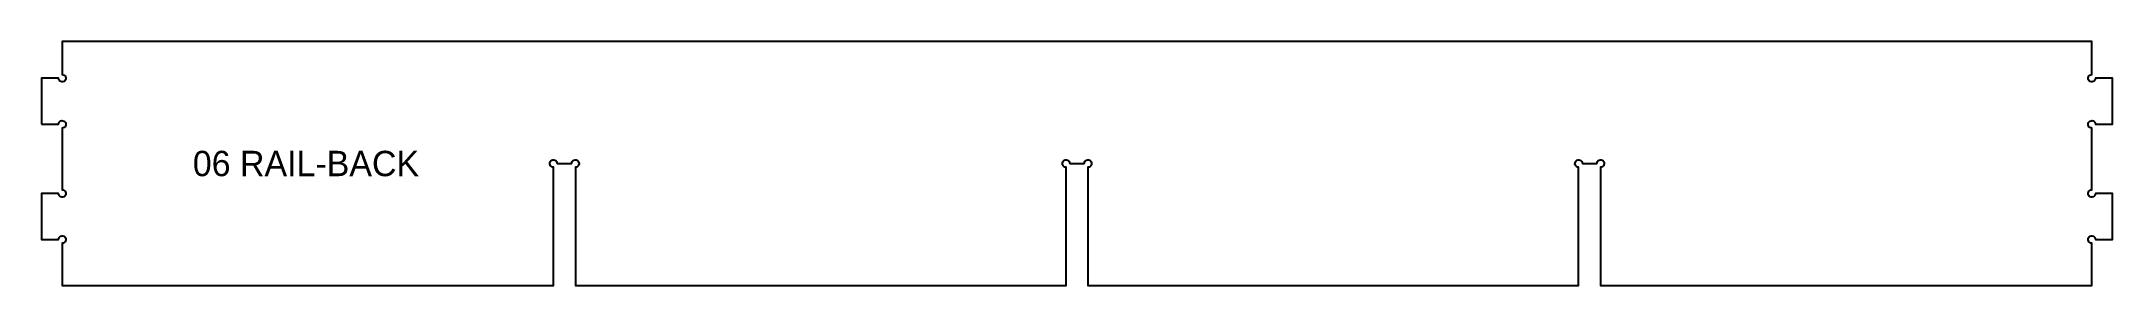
# Model space of a CAD drawing. Header units: millimetres. Extents: x 0 to 1796, y 0 to 212.
import ezdxf
from ezdxf.enums import TextEntityAlignment as Align

# ---------------------------------------------------------------- set-up
doc = ezdxf.new("R2010")
doc.units = ezdxf.units.MM
doc.layers.add('CUT', color=1, linetype='Continuous')
doc.layers.add('ENGRAVE-LABEL', color=3, linetype='Continuous')

msp = doc.modelspace()

# ---------------------------------------------------------------- linework, layer by layer
at = {"layer": 'CUT'}
msp.add_lwpolyline([(0, 140), (14.8, 140, -2.414214), (18, 136.8), (18, 83.2, -2.414214), (14.8, 80), (0, 80), (0, 40), (14.8, 40, -2.414214), (18, 36.8), (18, 0), (444, 0), (444, 102.8, -2.414214), (447.2, 106), (459.8, 106, -2.414214), (463, 102.8), (463, 0), (888.5, 0), (888.5, 102.8, -2.414214), (891.7, 106), (904.3, 106, -2.414214), (907.5, 102.8), (907.5, 0), (1333, 0), (1333, 102.8, -2.414214), (1336.2, 106), (1348.8, 106, -2.414214), (1352, 102.8), (1352, 0), (1778, 0), (1778, 36.8, -2.414214), (1781.2, 40), (1796, 40), (1796, 80), (1781.2, 80, -2.414214), (1778, 83.2), (1778, 136.8, -2.414214), (1781.2, 140), (1796, 140), (1796, 180), (1781.2, 180, -2.414214), (1778, 183.2), (1778, 212), (18, 212), (18, 183.2, -2.414214), (14.8, 180), (0, 180)], format="xyb", close=True, dxfattribs=at)

# ---------------------------------------------------------------- texts
at = {"layer": 'ENGRAVE-LABEL'}
msp.add_text('06 RAIL-BACK', height=22, dxfattribs=at).set_placement((229.4, 106), align=Align.MIDDLE_CENTER)

doc.saveas('drawing.dxf')
